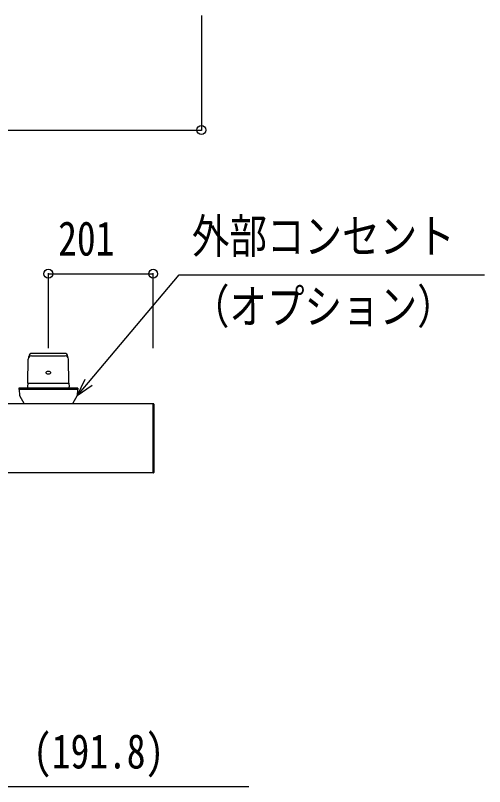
# Model space of a CAD drawing. Units: millimetres, scale not verified. Extents: x -8418 to 8410, y -5948 to 5940.
# Drawn here: x -2135 to -1235, y -1029 to 452 of the extents above; entities that cross this region are included whole.
import ezdxf
from ezdxf.enums import TextEntityAlignment as Align

# ---------------------------------------------------------------- set-up
doc = ezdxf.new("R2010")
doc.units = ezdxf.units.MM
doc.header["$LTSCALE"] = 30
for name, color, linetype in [('0-3_YKK_13', 4, 'Continuous'), ('0-4_YKK_A1', 4, 'Continuous'), ('0-5_YKK_D', 6, 'Continuous')]:
    doc.layers.add(name, color=color, linetype=linetype)
doc.styles.add('ＭＳ ゴシック', font='')
doc.styles.get('ＭＳ ゴシック').set_extended_font_data('MS Gothic')

msp = doc.modelspace()

# ---------------------------------------------------------------- linework, layer by layer
at = {"layer": '0-3_YKK_13'}
for p, q in [((-2108.81, -204.1), (-2108.81, -203.08)), ((-2104, -201.75), (-2039.31, -201.75)), ((-2040.51, -197.08), (-2102.81, -197.08)), ((-2034.51, -204.1), (-2034.51, -203.08)), ((-2111.26, -254.08), (-2110.1, -207.55)), ((-2032.06, -254.08), (-2033.22, -207.55)), ((-2015.16, -264.08), (-2128.16, -264.08)), ((-2128.16, -264.08), (-2128.16, -266.08)), ((-2015.16, -266.08), (-2128.16, -266.08)), ((-2127.66, -266.08), (-2127.03, -278.07)), ((-2111.36, -261.08), (-2111.61, -264.08)), ((-2031.71, -264.08), (-2111.61, -264.08)), ((-2111.26, -254.08), (-2111.36, -261.08)), ((-2111.26, -254.08), (-2032.06, -254.08)), ((-2032.06, -254.08), (-2031.96, -261.08)), ((-2031.71, -264.08), (-2031.96, -261.08)), ((-2015.66, -266.08), (-2016.29, -278.07)), ((-2015.16, -264.08), (-2015.16, -266.08)), ((-2127.03, -278.08), (-2117.79, -294.08)), ((-2016.29, -278.08), (-2025.52, -294.08)), ((-1870.66, -293.59), (-1870.1, -293.62)), ((-1870.66, -294.58), (-1870.66, -293.59)), ((-1870.66, -425.59), (-1870.66, -294.58)), ((-1869.16, -294.62), (-1869.16, -425.55)), ((-1870.66, -426.59), (-1870.66, -425.59)), ((-1870.1, -426.55), (-1870.66, -426.59))]:
    msp.add_line(p, q, dxfattribs=at)
for centre, radius, start, end in [((-2104, -207.85), 6.1, 90, 180), ((-2102.81, -203.08), 6, 90, 180), ((-2040.51, -203.08), 6, 0, 90), ((-2039.31, -207.85), 6.1, 0, 90), ((-1870.16, -294.62), 1, 0, 86.5), ((-1870.16, -425.55), 1, 273.5, 0)]:
    msp.add_arc(centre, radius, start, end, dxfattribs=at)
msp.add_ellipse((-2071.66, -234.08), major_axis=(-4.4, 0), ratio=0.681818, dxfattribs=at)
at = {"layer": '0-4_YKK_A1'}
for p, q in [((-1870.66, -294.08), (-2785.66, -294.08)), ((-1870.66, -426.08), (-2785.66, -426.08))]:
    msp.add_line(p, q, dxfattribs=at)
at = {"layer": '0-5_YKK_D'}
for p, q in [((-1778.16, 451.9), (-1778.16, 230.9)), ((-2878.16, 231.9), (-1778.16, 231.9)), ((-2071.66, -187.08), (-2071.66, -43.08)), ((-2071.66, -44.08), (-1870.66, -44.08)), ((-1870.66, -187.08), (-1870.66, -43.08))]:
    msp.add_line(p, q, dxfattribs=at)
for points in [[(-2016.21, -278.71), (-1994.36, -252.67), (-1821.06, -46.14), (-1235.18, -46.14)], [(-1987.38, -258.52), (-2016.21, -278.71), (-2001.34, -246.81)], [(-2341.68, -1028.79), (-2149.84, -1028.79), (-1687.44, -1028.79)]]:
    msp.add_lwpolyline(points, dxfattribs=at)
for centre in [(-1778.16, 231.9), (-2071.66, -44.08), (-1870.66, -44.08)]:
    msp.add_circle(centre, 8.5, dxfattribs=at)

# ---------------------------------------------------------------- texts
at = {"layer": '0-5_YKK_D', "style": 'ＭＳ ゴシック', "width": 0.8}
for s, p in [('外部コンセント', (-1796.39, -24.57)), ('201', (-2052.76, -29.08)), ('（オプション）', (-1796.39, -159.57)), ('(191.8)', (-2100.84, -1013.79))]:
    msp.add_text(s, height=65.98, dxfattribs=at).set_placement(p, align=Align.BOTTOM_LEFT)

doc.saveas('drawing.dxf')
